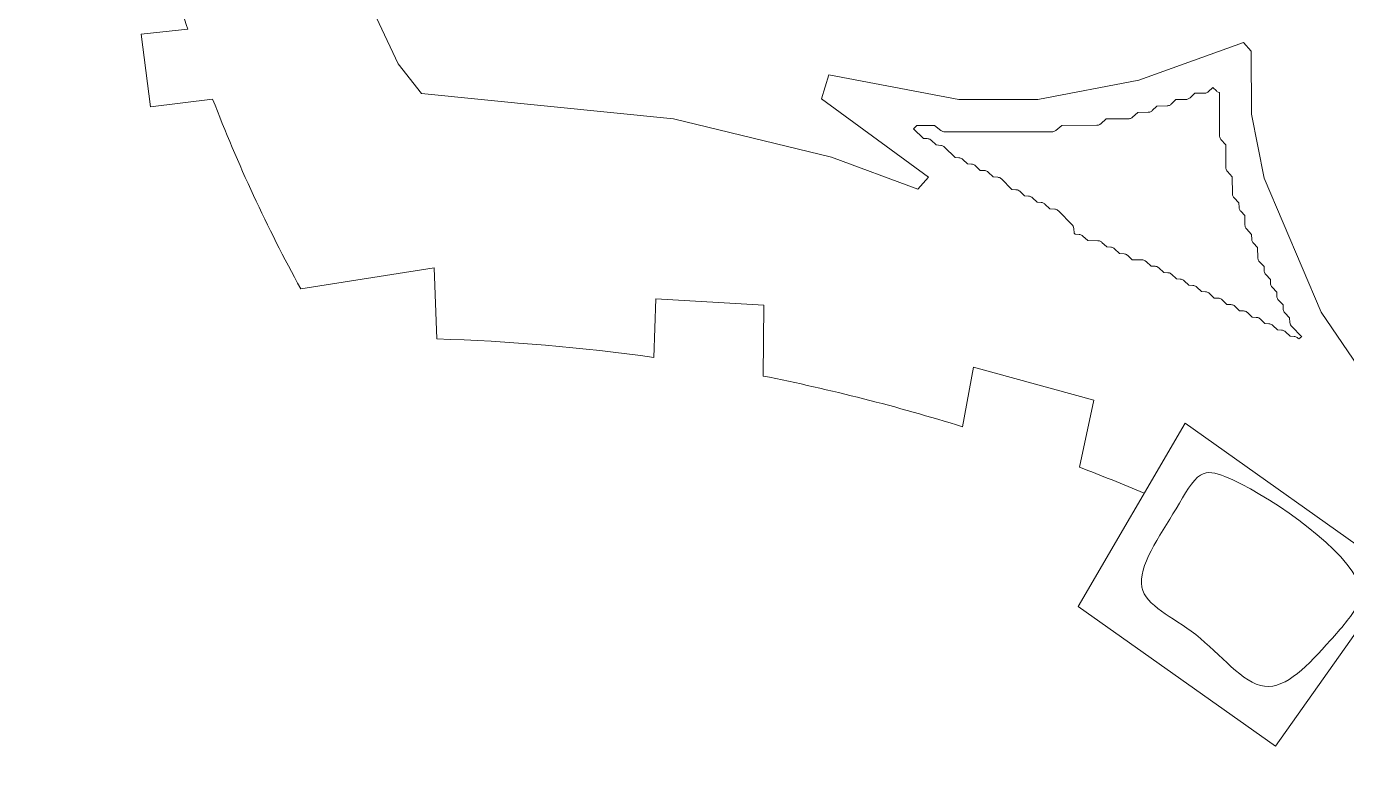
# Model space of a CAD drawing. Header units: inches. Extents: x 36 to 79.4, y 17.3 to 55.9.
# Drawn here: x 46.42 to 51.96, y 37.53 to 40.66 of the extents above; entities that cross this region are included whole.
import ezdxf

# ---------------------------------------------------------------- set-up
doc = ezdxf.new("R2010")
doc.units = ezdxf.units.IN
for name, color, linetype, lineweight in [('01_ORIGINAL_CAD', 7, 'CONTINUOUS', 20), ('02_APPROVED_PDF_OUTLINES', 7, 'CONTINUOUS', 15), ('04_APPROVED_PERIMETER', 7, 'CONTINUOUS', 15)]:
    doc.layers.add(name, color=color, linetype=linetype, lineweight=lineweight)

msp = doc.modelspace()

# ---------------------------------------------------------------- linework, layer by layer
at = {"layer": '01_ORIGINAL_CAD'}
for points in [[(47.0957, 40.6507, -0.012679), (47.002, 40.962)], [(48.1417, 39.35), (48.1299, 39.6486), (47.5702, 39.5607, -0.034306), (47.2, 40.3576, -0.034306)], [(45.6919, 38.1087, 0.060935), (47.1089, 35.956, -0.206423), (49.3752, 35.9901)]]:
    msp.add_lwpolyline(points, format="xyb", dxfattribs=at)
for points in [[(47.0957, 40.6507), (46.8999, 40.6301)], [(46.8999, 40.6301), (46.939, 40.3243), (47.2, 40.3576)], [(49.0534, 39.2724), (49.0621, 39.5186), (49.5148, 39.4915), (49.5133, 39.1941)], [(50.3503, 38.9811), (50.3957, 39.232), (50.9015, 39.0933), (50.8421, 38.8111)], [(51.2858, 38.9961), (52.1779, 38.364), (51.6649, 37.64), (50.8365, 38.2269), (51.2858, 38.9961)]]:
    msp.add_lwpolyline(points, dxfattribs=at)
for start, end in [(81.95727, 88.30736), (72.72792, 78.72142), (67.08551, 69.11803)]:
    msp.add_arc((47.8977, 31.0932), 8.2604, start, end, dxfattribs=at)
at = {"layer": '02_APPROVED_PDF_OUTLINES'}
msp.add_lwpolyline([(50.1449, 40.2329), (50.1587, 40.2466), (50.2331, 40.2466), (50.259, 40.2255), (50.2618, 40.2235), (50.2648, 40.2219), (50.2681, 40.2207), (50.2714, 40.22), (50.2748, 40.2198), (50.7261, 40.2202), (50.7295, 40.2204), (50.7329, 40.2211), (50.7361, 40.2223), (50.7391, 40.2238), (50.7419, 40.2258), (50.7678, 40.247), (50.9148, 40.2474), (50.9179, 40.2476), (50.9208, 40.2482), (50.9237, 40.2491), (50.9265, 40.2503), (50.929, 40.2519), (50.9314, 40.2538), (50.9542, 40.274), (51.0475, 40.2744), (51.0505, 40.2746), (51.0535, 40.2751), (51.0564, 40.276), (51.0591, 40.2773), (51.0617, 40.2788), (51.0641, 40.2807), (51.087, 40.3012), (51.1304, 40.3021), (51.1335, 40.3024), (51.1365, 40.303), (51.1394, 40.304), (51.1422, 40.3054), (51.1448, 40.3071), (51.1471, 40.309), (51.1671, 40.3281), (51.21, 40.329), (51.2131, 40.3293), (51.2161, 40.3299), (51.219, 40.3309), (51.2218, 40.3323), (51.2243, 40.334), (51.2267, 40.3359), (51.2467, 40.355), (51.2896, 40.3559), (51.2927, 40.3562), (51.2957, 40.3568), (51.2986, 40.3578), (51.3013, 40.3592), (51.3039, 40.3609), (51.3063, 40.3628), (51.3261, 40.3817), (51.3659, 40.382), (51.3689, 40.3822), (51.3719, 40.3827), (51.3748, 40.3836), (51.3775, 40.3849), (51.3801, 40.3864), (51.3824, 40.3883), (51.4021, 40.4058), (51.4165, 40.3915), (51.4189, 40.3894), (51.4217, 40.3876), (51.4246, 40.3862), (51.4277, 40.3851), (51.4291, 40.3848), (51.4297, 40.204), (51.43, 40.2005), (51.4307, 40.197), (51.432, 40.1936), (51.4337, 40.1905), (51.4359, 40.1876), (51.4561, 40.1646), (51.4565, 40.0698), (51.4568, 40.0662), (51.4575, 40.0628), (51.4588, 40.0594), (51.4605, 40.0563), (51.4627, 40.0535), (51.483, 40.0303), (51.4841, 39.9594), (51.4843, 39.9563), (51.4849, 39.9533), (51.4859, 39.9504), (51.4872, 39.9477), (51.4889, 39.9451), (51.4908, 39.9427), (51.5104, 39.9217), (51.5122, 39.9014), (51.5127, 39.898), (51.5137, 39.8947), (51.5152, 39.8916), (51.517, 39.8887), (51.5192, 39.8861), (51.5363, 39.8686), (51.5366, 39.8282), (51.5369, 39.8247), (51.5376, 39.8212), (51.5389, 39.8179), (51.5406, 39.8148), (51.5428, 39.812), (51.5637, 39.788), (51.5655, 39.7672), (51.5661, 39.7638), (51.5671, 39.7605), (51.5685, 39.7574), (51.5703, 39.7545), (51.5726, 39.7519), (51.5898, 39.7343), (51.5908, 39.6909), (51.591, 39.6879), (51.5917, 39.6849), (51.5926, 39.682), (51.5939, 39.6793), (51.5956, 39.6767), (51.5975, 39.6744), (51.6167, 39.6539), (51.6174, 39.6367), (51.6179, 39.6332), (51.6187, 39.6298), (51.6201, 39.6265), (51.6219, 39.6235), (51.6241, 39.6207), (51.6433, 39.6002), (51.6441, 39.583), (51.6445, 39.5795), (51.6454, 39.5761), (51.6468, 39.5729), (51.6486, 39.5698), (51.6508, 39.5671), (51.67, 39.5465), (51.6707, 39.5294), (51.6711, 39.5259), (51.672, 39.5225), (51.6734, 39.5192), (51.6752, 39.5162), (51.6774, 39.5134), (51.6966, 39.4929), (51.6974, 39.4757), (51.6978, 39.4722), (51.6987, 39.4688), (51.7001, 39.4655), (51.7019, 39.4625), (51.7041, 39.4598), (51.7237, 39.4388), (51.7255, 39.4184), (51.726, 39.415), (51.727, 39.4117), (51.7285, 39.4086), (51.7303, 39.4057), (51.7326, 39.4031), (51.7758, 39.3591), (51.7755, 39.3589), (51.7723, 39.3576), (51.7694, 39.3558), (51.7668, 39.3537), (51.7631, 39.3502), (51.7593, 39.3537), (51.7566, 39.3559), (51.7535, 39.3577), (51.7503, 39.359), (51.7469, 39.3599), (51.7434, 39.3603), (51.7267, 39.3611), (51.7064, 39.3803), (51.7036, 39.3826), (51.7005, 39.3844), (51.6972, 39.3858), (51.6938, 39.3867), (51.6902, 39.3871), (51.6735, 39.3879), (51.6532, 39.4071), (51.6505, 39.4094), (51.6474, 39.4112), (51.6441, 39.4126), (51.6407, 39.4135), (51.6371, 39.4139), (51.6204, 39.4147), (51.6001, 39.4339), (51.5973, 39.4362), (51.5943, 39.438), (51.591, 39.4394), (51.5875, 39.4403), (51.584, 39.4407), (51.5672, 39.4415), (51.5469, 39.4607), (51.5442, 39.463), (51.5411, 39.4648), (51.5378, 39.4662), (51.5344, 39.4671), (51.5308, 39.4675), (51.5141, 39.4683), (51.4938, 39.4875), (51.491, 39.4898), (51.488, 39.4916), (51.4847, 39.493), (51.4812, 39.4939), (51.4777, 39.4943), (51.461, 39.4951), (51.4407, 39.5143), (51.4379, 39.5166), (51.4348, 39.5184), (51.4315, 39.5198), (51.4281, 39.5207), (51.4245, 39.5211), (51.4078, 39.5219), (51.3875, 39.5411), (51.3848, 39.5434), (51.3817, 39.5452), (51.3784, 39.5466), (51.375, 39.5475), (51.3714, 39.5479), (51.3547, 39.5487), (51.3344, 39.5679), (51.3316, 39.5702), (51.3286, 39.572), (51.3253, 39.5734), (51.3218, 39.5743), (51.3183, 39.5747), (51.3015, 39.5755), (51.2812, 39.5947), (51.2785, 39.597), (51.2754, 39.5988), (51.2721, 39.6002), (51.2687, 39.6011), (51.2651, 39.6015), (51.2484, 39.6023), (51.2281, 39.6215), (51.2253, 39.6238), (51.2223, 39.6256), (51.219, 39.627), (51.2155, 39.6279), (51.212, 39.6283), (51.1953, 39.6291), (51.175, 39.6483), (51.1722, 39.6506), (51.1691, 39.6524), (51.1659, 39.6538), (51.1624, 39.6547), (51.1588, 39.6551), (51.1421, 39.6559), (51.1218, 39.6751), (51.1195, 39.6771), (51.1169, 39.6787), (51.1141, 39.6801), (51.1112, 39.6811), (51.1082, 39.6817), (51.1051, 39.682), (51.0625, 39.6829), (51.0451, 39.7001), (51.0425, 39.7024), (51.0396, 39.7042), (51.0365, 39.7057), (51.0332, 39.7067), (51.0297, 39.7072), (51.0098, 39.709), (50.989, 39.7287), (50.9862, 39.731), (50.9832, 39.7328), (50.9799, 39.7342), (50.9764, 39.7351), (50.9729, 39.7355), (50.9562, 39.7362), (50.9359, 39.7555), (50.9335, 39.7575), (50.9309, 39.7591), (50.9282, 39.7605), (50.9253, 39.7615), (50.9222, 39.7621), (50.9192, 39.7623), (50.8762, 39.7632), (50.8562, 39.7823), (50.8534, 39.7845), (50.8504, 39.7864), (50.8471, 39.7878), (50.8436, 39.7887), (50.8401, 39.7891), (50.8238, 39.7898), (50.8192, 39.7945), (50.8174, 39.8144), (50.8169, 39.8178), (50.8159, 39.8211), (50.8144, 39.8243), (50.8125, 39.8272), (50.8103, 39.8298), (50.7529, 39.8876), (50.7503, 39.8899), (50.7474, 39.8918), (50.7442, 39.8933), (50.7409, 39.8944), (50.7374, 39.8949), (50.7174, 39.8967), (50.6966, 39.9163), (50.6939, 39.9186), (50.6908, 39.9205), (50.6875, 39.9219), (50.6841, 39.9228), (50.6805, 39.9232), (50.6638, 39.9239), (50.6435, 39.9431), (50.6407, 39.9454), (50.6377, 39.9473), (50.6344, 39.9487), (50.6309, 39.9496), (50.6274, 39.95), (50.6107, 39.9507), (50.5904, 39.9699), (50.5876, 39.9722), (50.5846, 39.9741), (50.5813, 39.9755), (50.5778, 39.9764), (50.5743, 39.9768), (50.5579, 39.9775), (50.5137, 40.0217), (50.5111, 40.024), (50.5082, 40.0259), (50.505, 40.0274), (50.5017, 40.0284), (50.4982, 40.0289), (50.4783, 40.0307), (50.4575, 40.0504), (50.4547, 40.0526), (50.4517, 40.0545), (50.4484, 40.0559), (50.4449, 40.0568), (50.4414, 40.0572), (50.4247, 40.0579), (50.4044, 40.0772), (50.4016, 40.0794), (50.3985, 40.0813), (50.3952, 40.0827), (50.3918, 40.0836), (50.3882, 40.084), (50.3715, 40.0847), (50.3512, 40.104), (50.3485, 40.1062), (50.3454, 40.1081), (50.3421, 40.1095), (50.3387, 40.1104), (50.3351, 40.1108), (50.3188, 40.1115), (50.2746, 40.1557), (50.2719, 40.158), (50.269, 40.1599), (50.2659, 40.1614), (50.2625, 40.1624), (50.2591, 40.1629), (50.2391, 40.1647), (50.2183, 40.1844), (50.2156, 40.1867), (50.2125, 40.1885), (50.2092, 40.1899), (50.2058, 40.1908), (50.2022, 40.1912), (50.1859, 40.1919)], close=True, dxfattribs=at)
msp.add_open_spline([(51.1034, 38.3075), (51.086, 38.3926), (51.1774, 38.5203), (51.2475, 38.637), (51.2844, 38.6986), (51.3155, 38.7571), (51.3505, 38.7785), (51.3802, 38.7966), (51.4127, 38.7882), (51.4523, 38.7722), (51.6235, 38.7031), (51.9261, 38.493), (52.0045, 38.3471), (52.0261, 38.307), (52.0307, 38.2718), (52.0063, 38.2253), (51.9847, 38.1841), (51.9402, 38.134), (51.896, 38.0847), (51.8026, 37.9807), (51.7105, 37.8803), (51.6189, 37.8913), (51.5269, 37.9023), (51.4354, 38.0256), (51.3297, 38.1084), (51.2308, 38.1859), (51.1196, 38.228), (51.1034, 38.3075)], degree=3, knots=[0, 0, 0, 0, 0.127492, 0.127492, 0.127492, 0.194776, 0.194776, 0.194776, 0.251722, 0.251722, 0.251722, 0.498376, 0.498376, 0.498376, 0.566162, 0.566162, 0.566162, 0.626298, 0.626298, 0.626298, 0.753256, 0.753256, 0.753256, 0.880748, 0.880748, 0.880748, 1, 1, 1, 1], dxfattribs=at)
at = {"layer": '04_APPROVED_PERIMETER'}
msp.add_lwpolyline([(52.1502, 39.0328), (51.8574, 39.462), (51.6175, 40.0254), (51.5639, 40.2938), (51.5631, 40.5589), (51.5301, 40.5953), (51.0911, 40.4365), (50.6665, 40.3556), (50.334, 40.3554), (49.7883, 40.4598), (49.7578, 40.3585), (50.2072, 40.03), (50.1629, 39.9795), (49.8002, 40.1131), (49.1363, 40.2737), (48.0777, 40.3805), (47.98, 40.5058), (47.7401, 41.0156)], dxfattribs=at)

doc.saveas('drawing.dxf')
